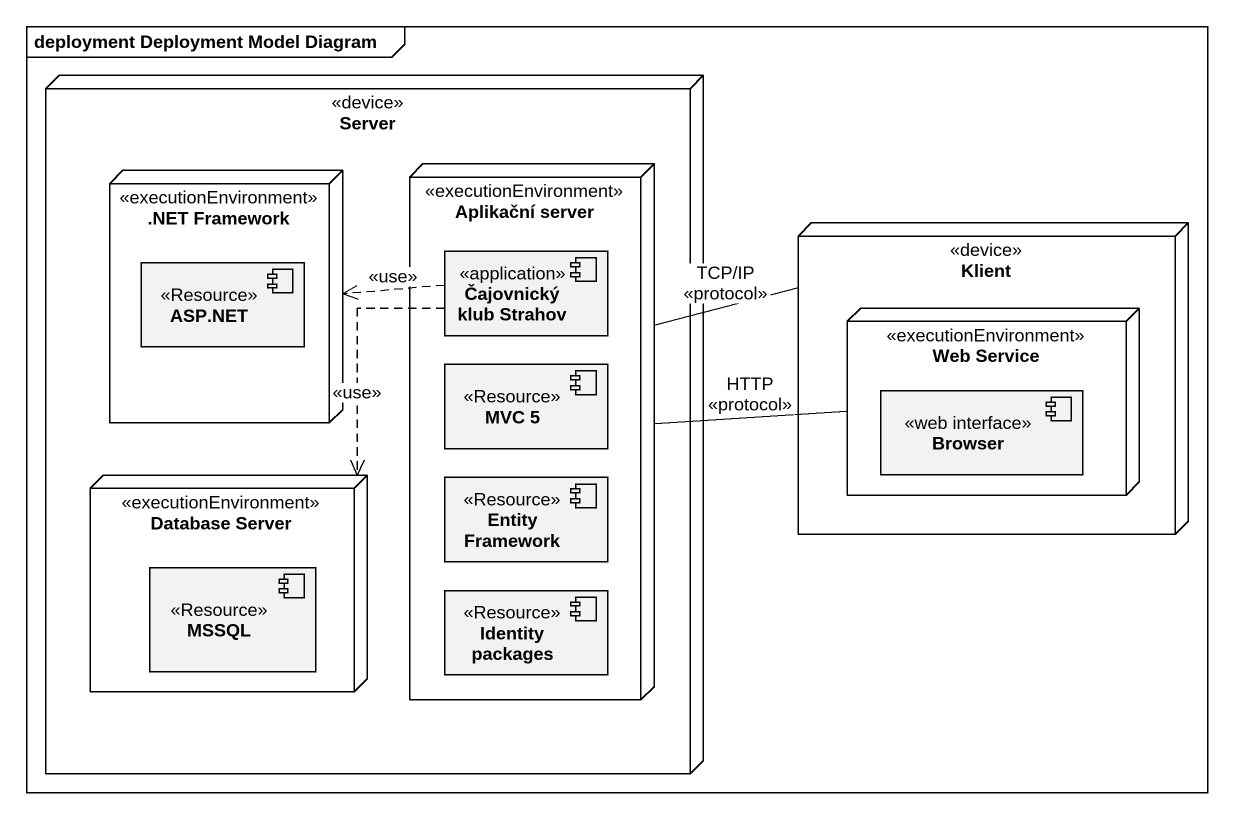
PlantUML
@startuml
mainframe deployment Deployment Model Diagram
node Server <<device>> {
  node ".NET Framework" as NET_Framework <<executionEnvironment>> {
    component "ASP.NET" as ASP_NET <<Resource>>
  }
  node "Aplikační server" as Aplikační_server <<executionEnvironment>> {
    component "Čajovnický klub Strahov" as Čajovnický_klub_Strahov <<application>>
    component "MVC 5" as MVC_5 <<Resource>>
    component "Entity Framework" as Entity_Framework <<Resource>>
    component "Identity packages" as Identity_packages <<Resource>>
  }
  node "Database Server" as Database_Server <<executionEnvironment>> {
    component MSSQL <<Resource>>
  }
}
node Klient <<device>> {
  node "Web Service" as Web_Service <<executionEnvironment>> {
    component Browser <<web interface>>
  }
}
Aplikační_server -right- Klient : TCP/IP\n<<protocol>>
Aplikační_server -right- Web_Service : HTTP\n<<protocol>>
Čajovnický_klub_Strahov .left.> NET_Framework : <<use>>
Čajovnický_klub_Strahov ..> Database_Server : <<use>>
@enduml
